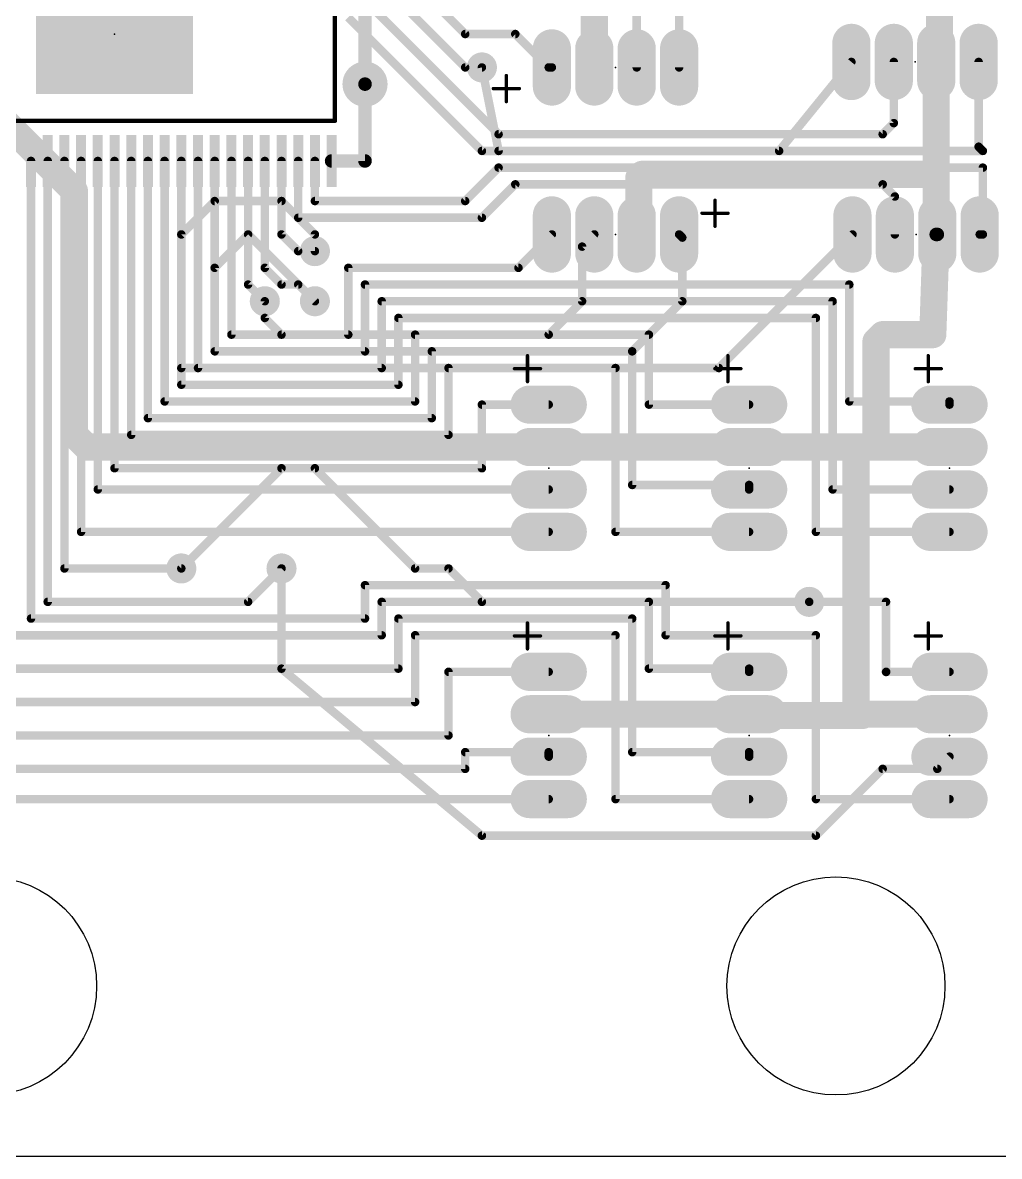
# Model space of a CAD drawing. Extents: x -47 to 149, y 1 to 249.
# Drawn here: x -31.75 to -2.51, y 1.4 to 35.34 of the extents above; entities that cross this region are included whole.
import ezdxf

# ---------------------------------------------------------------- set-up
doc = ezdxf.new("R2010")
doc.units = 0
for name, color, linetype in [('1', 22, 'CONTINUOUS'), ('16', 175, 'CONTINUOUS'), ('17', 82, 'CONTINUOUS'), ('18', 82, 'CONTINUOUS'), ('20', 7, 'CONTINUOUS'), ('21', 253, 'CONTINUOUS'), ('23', 7, 'CONTINUOUS')]:
    doc.layers.add(name, color=color, linetype=linetype)

# ---------------------------------------------------------------- blocks, each defined once
blk = doc.blocks.new('LONGP100')
at = {"const_width": 1}
blk.add_lwpolyline([(-0.5, 0), (0.5, 0)], dxfattribs=at)
at = {"const_width": 0.5}
for points in [[(-0.5, 0.25, 1), (-0.5, -0.25)], [(0.5, -0.25, 1), (0.5, 0.25)]]:
    blk.add_lwpolyline(points, format="xyb", dxfattribs=at)
blk = doc.blocks.new('RECT')
blk.add_solid([(-0.5, -0.5), (0.5, -0.5), (-0.5, 0.5), (0.5, 0.5)])
blk = doc.blocks.new('ROUNDV')
at = {"const_width": 0.5}
blk.add_lwpolyline([(0, -0.25, 1), (0, 0.25, 1), (0, -0.25)], format="xyb", dxfattribs=at)

msp = doc.modelspace()

# ---------------------------------------------------------------- linework, layer by layer
at = {"layer": '1'}
for points, const_width in [([(-18.5, 35), (-20.5, 37)], 0.254), ([(-21, 36.5), (-18.5, 34)], 0.254), ([(-17.5, 32), (-21.5, 36)], 0.254), ([(-13.365, 34), (-13.365, 35.865)], 0.254), ([(-12.095, 34), (-12.095, 35.595)], 0.254), ([(-18, 31.5), (-22, 35.5)], 0.254), ([(-17, 35), (-18.5, 35)], 0.254), ([(-16, 34), (-17, 35)], 0.254), ([(-5.667, 34.164), (-5.667, 32.333)], 0.254), ([(-3.127, 34.164), (-3.127, 31.627)], 0.254), ([(-18.5, 34), (-18, 34)], 0.254), ([(-15.905, 34), (-16, 34)], 0.254), ([(-21.5, 33.5), (-21.5, 31.2)], 0.4064), ([(-5.667, 32.333), (-6, 32)], 0.254), ([(-6, 32), (-17.5, 32)], 0.254), ([(-3, 31.5), (-18, 31.5)], 0.254), ([(-3.127, 31.627), (-3, 31.5)], 0.254), ([(-31.5, 31.2), (-31.5, 17.5)], 0.254), ([(-31, 31.2), (-31, 18)], 0.254), ([(-30.5, 19), (-30.5, 31.2)], 0.254), ([(-30, 20.095), (-30, 31.2)], 0.254), ([(-29.5, 21.365), (-29.5, 31.2)], 0.254), ([(-29, 31.2), (-29, 22)], 0.254), ([(-28.5, 23), (-28.5, 31.2)], 0.254), ([(-28, 31.2), (-28, 23.5)], 0.254), ([(-27.5, 24), (-27.5, 31.2)], 0.254), ([(-27, 24.5), (-27, 31.2)], 0.254), ([(-26.5, 25), (-26.5, 31.2)], 0.254), ([(-26, 31.2), (-26, 25.5)], 0.254), ([(-25.5, 31.2), (-25.5, 26)], 0.254), ([(-25, 31.2), (-25, 27.5)], 0.254), ([(-24.5, 31.2), (-24.5, 28)], 0.254), ([(-24, 31.2), (-24, 29)], 0.254), ([(-23.5, 31.2), (-23.5, 29.5)], 0.254), ([(-23, 31.2), (-23, 30)], 0.254), ([(-21.5, 31.2), (-22.5, 31.2)], 0.4064), ([(-17.5, 31), (-18.5, 30)], 0.254), ([(-3, 31), (-17.5, 31)], 0.254), ([(-3, 29), (-3, 31)], 0.254), ([(-18, 29.5), (-17, 30.5)], 0.254), ([(-17, 30.5), (-6, 30.5)], 0.254), ([(-5.635, 30.135), (-6, 30.5)], 0.254), ([(-5.635, 29), (-5.635, 30.135)], 0.254), ([(-18.5, 30), (-23, 30)], 0.254), ([(-23.5, 29.5), (-18, 29.5)], 0.254), ([(-24, 29), (-23.5, 28.5)], 0.254), ([(-16.905, 28), (-15.905, 29)], 0.254), ([(-3.095, 29), (-3, 29)], 0.254), ([(-23.5, 28.5), (-23, 28.5)], 0.254), ([(-24.5, 28), (-24, 27.5)], 0.254), ([(-22, 26), (-22, 28)], 0.254), ([(-22, 28), (-16.905, 28)], 0.254), ([(-25, 27.5), (-24.5, 27)], 0.254), ([(-24, 27.5), (-23.5, 27.5)], 0.254), ([(-23.5, 27.5), (-23, 27)], 0.254), ([(-21.5, 25.5), (-21.5, 27.5)], 0.254), ([(-21.5, 27.5), (-7, 27.5)], 0.254), ([(-7, 27.5), (-7, 24)], 0.254), ([(-7.5, 27), (-21, 27)], 0.254), ([(-21, 27), (-21, 25)], 0.254), ([(-7.5, 21.365), (-7.5, 27)], 0.254), ([(-8, 26.5), (-20.5, 26.5)], 0.254), ([(-20.5, 26.5), (-20.5, 24.5)], 0.254), ([(-8, 20.095), (-8, 26.5)], 0.254), ([(-25.5, 26), (-22, 26)], 0.254), ([(-13, 26), (-20, 26)], 0.254), ([(-20, 26), (-20, 24)], 0.254), ([(-13, 23.905), (-13, 26)], 0.254), ([(-26, 25.5), (-21.5, 25.5)], 0.254), ([(-19.5, 23.5), (-19.5, 25.5)], 0.254), ([(-19.5, 25.5), (-13.5, 25.5)], 0.254), ([(-13.5, 25.5), (-13.5, 21.5)], 0.254), ([(-21, 25), (-26.5, 25)], 0.254), ([(-14, 25), (-19, 25)], 0.254), ([(-19, 25), (-19, 23)], 0.254), ([(-14, 20.095), (-14, 25)], 0.254), ([(-20.5, 24.5), (-27, 24.5)], 0.254), ([(-20, 24), (-27.5, 24)], 0.254), ([(-7, 24), (-4, 24)], 0.254), ([(-4, 24), (-4, 23.905)], 0.254), ([(-16, 23.905), (-18, 23.905)], 0.254), ([(-18, 23.905), (-18, 22)], 0.254), ([(-10, 23.905), (-13, 23.905)], 0.254), ([(-28, 23.5), (-19.5, 23.5)], 0.254), ([(-19, 23), (-28.5, 23)], 0.254), ([(-18, 22), (-29, 22)], 0.254), ([(-16, 21.365), (-29.5, 21.365)], 0.254), ([(-13.5, 21.5), (-10, 21.5)], 0.254), ([(-10, 21.5), (-10, 21.365)], 0.254), ([(-4, 21.365), (-7.5, 21.365)], 0.254), ([(-16, 20.095), (-30, 20.095)], 0.254), ([(-10, 20.095), (-14, 20.095)], 0.254), ([(-4, 20.095), (-8, 20.095)], 0.254), ([(-27, 19), (-30.5, 19)], 0.254), ([(-25, 18), (-24, 19)], 0.254), ([(-21.5, 17.5), (-21.5, 18.5)], 0.254), ([(-21.5, 18.5), (-12.5, 18.5)], 0.254), ([(-12.5, 17), (-12.5, 18.5)], 0.254), ([(-31, 18), (-25, 18)], 0.254), ([(-21, 17), (-21, 18)], 0.254), ([(-21, 18), (-13, 18)], 0.254), ([(-13, 18), (-13, 16)], 0.254), ([(-8.2, 18), (-5.9, 18)], 0.254), ([(-5.9, 18), (-5.9, 15.9)], 0.254), ([(-31.5, 17.5), (-21.5, 17.5)], 0.254), ([(-20.5, 16), (-20.5, 17.5)], 0.254), ([(-20.5, 17.5), (-13.5, 17.5)], 0.254), ([(-13.5, 17.5), (-13.5, 13.5)], 0.254), ([(-32, 17), (-21, 17)], 0.254), ([(-14, 17), (-20, 17)], 0.254), ([(-20, 17), (-20, 15)], 0.254), ([(-14, 12.095), (-14, 17)], 0.254), ([(-8, 17), (-12.5, 17)], 0.254), ([(-8, 12.095), (-8, 17)], 0.254), ([(-32.5, 16), (-20.5, 16)], 0.254), ([(-16, 15.905), (-19, 15.905)], 0.254), ([(-19, 15.905), (-19, 14)], 0.254), ([(-13, 16), (-10, 16)], 0.254), ([(-10, 16), (-10, 15.905)], 0.254), ([(-5.9, 15.9), (-5.895, 15.905)], 0.254), ([(-5.895, 15.905), (-4, 15.905)], 0.254), ([(-20, 15), (-33, 15)], 0.254), ([(-19, 14), (-33.5, 14)], 0.254), ([(-18.5, 13), (-18.5, 13.5)], 0.254), ([(-18.5, 13.5), (-16, 13.5)], 0.254), ([(-16, 13.5), (-16, 13.365)], 0.254), ([(-13.5, 13.5), (-10, 13.5)], 0.254), ([(-10, 13.5), (-10, 13.365)], 0.254), ([(-34, 13), (-18.5, 13)], 0.254), ([(-16, 12.095), (-34.5, 12.095)], 0.254), ([(-10, 12.095), (-14, 12.095)], 0.254), ([(-4, 12.095), (-8, 12.095)], 0.254)]:
    msp.add_lwpolyline(points, dxfattribs=dict(at, const_width=const_width))
for points, const_width in [([(-18.5, 35.0635, 1), (-18.5, 34.9365)], 0.127), ([(-18.5449, 34.9551, 1), (-18.4551, 35.0449)], 0.127), ([(-16.9551, 35.0449, 1), (-17.0449, 34.9551)], 0.127), ([(-17, 34.9365, 1), (-17, 35.0635)], 0.127), ([(-5.6035, 34.164, 1), (-5.7305, 34.164)], 0.127), ([(-3.0635, 34.164, 1), (-3.1905, 34.164)], 0.127), ([(-18.5, 34.0635, 1), (-18.5, 33.9365)], 0.127), ([(-18.5449, 33.9551, 1), (-18.4551, 34.0449)], 0.127), ([(-18, 33.9365, 1), (-18, 34.0635)], 0.127), ([(-16, 34.0635, 1), (-16, 33.9365)], 0.127), ([(-16.0449, 33.9551, 1), (-15.9551, 34.0449)], 0.127), ([(-15.905, 33.9365, 1), (-15.905, 34.0635)], 0.127), ([(-13.4285, 34, 1), (-13.3015, 34)], 0.127), ([(-12.1585, 34, 1), (-12.0315, 34)], 0.127), ([(-21.3984, 33.5, 1), (-21.6016, 33.5)], 0.2032), ([(-5.7305, 32.333, 1), (-5.6035, 32.333)], 0.127), ([(-5.6221, 32.2881, 1), (-5.7119, 32.3779)], 0.127), ([(-17.5, 32.0635, 1), (-17.5, 31.9365)], 0.127), ([(-17.5449, 31.9551, 1), (-17.4551, 32.0449)], 0.127), ([(-6.0449, 32.0449, 1), (-5.9551, 31.9551)], 0.127), ([(-6, 31.9365, 1), (-6, 32.0635)], 0.127), ([(-18, 31.5635, 1), (-18, 31.4365)], 0.127), ([(-18.0449, 31.4551, 1), (-17.9551, 31.5449)], 0.127), ([(-3.0821, 31.6719, 1), (-3.1719, 31.5821)], 0.127), ([(-3.1905, 31.627, 1), (-3.0635, 31.627)], 0.127), ([(-3.0449, 31.4551, 1), (-2.9551, 31.5449)], 0.127), ([(-3, 31.4365, 1), (-3, 31.5635)], 0.127), ([(-31.4365, 31.2, 1), (-31.5635, 31.2)], 0.127), ([(-30.9365, 31.2, 1), (-31.0635, 31.2)], 0.127), ([(-30.4365, 31.2, 1), (-30.5635, 31.2)], 0.127), ([(-29.9365, 31.2, 1), (-30.0635, 31.2)], 0.127), ([(-29.4365, 31.2, 1), (-29.5635, 31.2)], 0.127), ([(-28.9365, 31.2, 1), (-29.0635, 31.2)], 0.127), ([(-28.4365, 31.2, 1), (-28.5635, 31.2)], 0.127), ([(-27.9365, 31.2, 1), (-28.0635, 31.2)], 0.127), ([(-27.4365, 31.2, 1), (-27.5635, 31.2)], 0.127), ([(-26.9365, 31.2, 1), (-27.0635, 31.2)], 0.127), ([(-26.4365, 31.2, 1), (-26.5635, 31.2)], 0.127), ([(-25.9365, 31.2, 1), (-26.0635, 31.2)], 0.127), ([(-25.4365, 31.2, 1), (-25.5635, 31.2)], 0.127), ([(-24.9365, 31.2, 1), (-25.0635, 31.2)], 0.127), ([(-24.4365, 31.2, 1), (-24.5635, 31.2)], 0.127), ([(-23.9365, 31.2, 1), (-24.0635, 31.2)], 0.127), ([(-23.4365, 31.2, 1), (-23.5635, 31.2)], 0.127), ([(-22.9365, 31.2, 1), (-23.0635, 31.2)], 0.127), ([(-22.5, 31.3016, 1), (-22.5, 31.0984)], 0.2032), ([(-21.6016, 31.2, 1), (-21.3984, 31.2)], 0.2032), ([(-21.5, 31.0984, 1), (-21.5, 31.3016)], 0.2032), ([(-17.5, 31.0635, 1), (-17.5, 30.9365)], 0.127), ([(-17.4551, 30.9551, 1), (-17.5449, 31.0449)], 0.127), ([(-2.9365, 31, 1), (-3.0635, 31)], 0.127), ([(-3, 30.9365, 1), (-3, 31.0635)], 0.127), ([(-17, 30.5635, 1), (-17, 30.4365)], 0.127), ([(-16.9551, 30.4551, 1), (-17.0449, 30.5449)], 0.127), ([(-5.9551, 30.5449, 1), (-6.0449, 30.4551)], 0.127), ([(-6, 30.4365, 1), (-6, 30.5635)], 0.127), ([(-5.5715, 30.135, 1), (-5.6985, 30.135)], 0.127), ([(-5.6799, 30.0901, 1), (-5.5901, 30.1799)], 0.127), ([(-23, 30.0635, 1), (-23, 29.9365)], 0.127), ([(-23.0635, 30, 1), (-22.9365, 30)], 0.127), ([(-18.5449, 30.0449, 1), (-18.4551, 29.9551)], 0.127), ([(-18.5, 29.9365, 1), (-18.5, 30.0635)], 0.127), ([(-23.5, 29.5635, 1), (-23.5, 29.4365)], 0.127), ([(-23.5635, 29.5, 1), (-23.4365, 29.5)], 0.127), ([(-18.0449, 29.5449, 1), (-17.9551, 29.4551)], 0.127), ([(-18, 29.4365, 1), (-18, 29.5635)], 0.127), ([(-23.9551, 29.0449, 1), (-24.0449, 28.9551)], 0.127), ([(-24.0635, 29, 1), (-23.9365, 29)], 0.127), ([(-15.8601, 28.9551, 1), (-15.9499, 29.0449)], 0.127), ([(-5.6985, 29, 1), (-5.5715, 29)], 0.127), ([(-3.095, 29.0635, 1), (-3.095, 28.9365)], 0.127), ([(-3.0635, 29, 1), (-2.9365, 29)], 0.127), ([(-3, 28.9365, 1), (-3, 29.0635)], 0.127), ([(-23.5, 28.5635, 1), (-23.5, 28.4365)], 0.127), ([(-23.5449, 28.4551, 1), (-23.4551, 28.5449)], 0.127), ([(-23, 28.4365, 1), (-23, 28.5635)], 0.127), ([(-24.4551, 28.0449, 1), (-24.5449, 27.9551)], 0.127), ([(-24.5635, 28, 1), (-24.4365, 28)], 0.127), ([(-21.9365, 28, 1), (-22.0635, 28)], 0.127), ([(-22, 28.0635, 1), (-22, 27.9365)], 0.127), ([(-16.9499, 28.0449, 1), (-16.8601, 27.9551)], 0.127), ([(-16.905, 27.9365, 1), (-16.905, 28.0635)], 0.127), ([(-24.9551, 27.5449, 1), (-25.0449, 27.4551)], 0.127), ([(-25.0635, 27.5, 1), (-24.9365, 27.5)], 0.127), ([(-24, 27.5635, 1), (-24, 27.4365)], 0.127), ([(-24.0449, 27.4551, 1), (-23.9551, 27.5449)], 0.127), ([(-23.4551, 27.5449, 1), (-23.5449, 27.4551)], 0.127), ([(-23.5, 27.4365, 1), (-23.5, 27.5635)], 0.127), ([(-21.4365, 27.5, 1), (-21.5635, 27.5)], 0.127), ([(-21.5, 27.5635, 1), (-21.5, 27.4365)], 0.127), ([(-6.9365, 27.5, 1), (-7.0635, 27.5)], 0.127), ([(-7, 27.4365, 1), (-7, 27.5635)], 0.127), ([(-24.5449, 26.9551, 1), (-24.4551, 27.0449)], 0.127), ([(-23.0449, 26.9551, 1), (-22.9551, 27.0449)], 0.127), ([(-21, 27.0635, 1), (-21, 26.9365)], 0.127), ([(-20.9365, 27, 1), (-21.0635, 27)], 0.127), ([(-7.4365, 27, 1), (-7.5635, 27)], 0.127), ([(-7.5, 26.9365, 1), (-7.5, 27.0635)], 0.127), ([(-20.5, 26.5635, 1), (-20.5, 26.4365)], 0.127), ([(-20.4365, 26.5, 1), (-20.5635, 26.5)], 0.127), ([(-7.9365, 26.5, 1), (-8.0635, 26.5)], 0.127), ([(-8, 26.4365, 1), (-8, 26.5635)], 0.127), ([(-25.5, 26.0635, 1), (-25.5, 25.9365)], 0.127), ([(-25.5635, 26, 1), (-25.4365, 26)], 0.127), ([(-22.0635, 26, 1), (-21.9365, 26)], 0.127), ([(-22, 25.9365, 1), (-22, 26.0635)], 0.127), ([(-20, 26.0635, 1), (-20, 25.9365)], 0.127), ([(-19.9365, 26, 1), (-20.0635, 26)], 0.127), ([(-12.9365, 26, 1), (-13.0635, 26)], 0.127), ([(-13, 25.9365, 1), (-13, 26.0635)], 0.127), ([(-26, 25.5635, 1), (-26, 25.4365)], 0.127), ([(-26.0635, 25.5, 1), (-25.9365, 25.5)], 0.127), ([(-21.5635, 25.5, 1), (-21.4365, 25.5)], 0.127), ([(-21.5, 25.4365, 1), (-21.5, 25.5635)], 0.127), ([(-19.4365, 25.5, 1), (-19.5635, 25.5)], 0.127), ([(-19.5, 25.5635, 1), (-19.5, 25.4365)], 0.127), ([(-13.4365, 25.5, 1), (-13.5635, 25.5)], 0.127), ([(-13.5, 25.4365, 1), (-13.5, 25.5635)], 0.127), ([(-26.5, 25.0635, 1), (-26.5, 24.9365)], 0.127), ([(-21, 24.9365, 1), (-21, 25.0635)], 0.127), ([(-19, 25.0635, 1), (-19, 24.9365)], 0.127), ([(-18.9365, 25, 1), (-19.0635, 25)], 0.127), ([(-13.9365, 25, 1), (-14.0635, 25)], 0.127), ([(-14, 24.9365, 1), (-14, 25.0635)], 0.127), ([(-26.5635, 25, 1), (-26.4365, 25)], 0.127), ([(-21.0635, 25, 1), (-20.9365, 25)], 0.127), ([(-27, 24.5635, 1), (-27, 24.4365)], 0.127), ([(-27.0635, 24.5, 1), (-26.9365, 24.5)], 0.127), ([(-20.5635, 24.5, 1), (-20.4365, 24.5)], 0.127), ([(-20.5, 24.4365, 1), (-20.5, 24.5635)], 0.127), ([(-27.5, 24.0635, 1), (-27.5, 23.9365)], 0.127), ([(-20, 23.9365, 1), (-20, 24.0635)], 0.127), ([(-7, 24.0635, 1), (-7, 23.9365)], 0.127), ([(-3.9365, 24, 1), (-4.0635, 24)], 0.127), ([(-4, 23.9365, 1), (-4, 24.0635)], 0.127), ([(-27.5635, 24, 1), (-27.4365, 24)], 0.127), ([(-20.0635, 24, 1), (-19.9365, 24)], 0.127), ([(-18, 23.9685, 1), (-18, 23.8415)], 0.127), ([(-17.9365, 23.905, 1), (-18.0635, 23.905)], 0.127), ([(-16, 23.8415, 1), (-16, 23.9685)], 0.127), ([(-13, 23.9685, 1), (-13, 23.8415)], 0.127), ([(-13.0635, 23.905, 1), (-12.9365, 23.905)], 0.127), ([(-10, 23.8415, 1), (-10, 23.9685)], 0.127), ([(-7.0635, 24, 1), (-6.9365, 24)], 0.127), ([(-4.0635, 23.905, 1), (-3.9365, 23.905)], 0.127), ([(-28, 23.5635, 1), (-28, 23.4365)], 0.127), ([(-28.0635, 23.5, 1), (-27.9365, 23.5)], 0.127), ([(-19.5635, 23.5, 1), (-19.4365, 23.5)], 0.127), ([(-19.5, 23.4365, 1), (-19.5, 23.5635)], 0.127), ([(-28.5, 23.0635, 1), (-28.5, 22.9365)], 0.127), ([(-19, 22.9365, 1), (-19, 23.0635)], 0.127), ([(-28.5635, 23, 1), (-28.4365, 23)], 0.127), ([(-19.0635, 23, 1), (-18.9365, 23)], 0.127), ([(-29, 22.0635, 1), (-29, 21.9365)], 0.127), ([(-29.0635, 22, 1), (-28.9365, 22)], 0.127), ([(-18.0635, 22, 1), (-17.9365, 22)], 0.127), ([(-18, 21.9365, 1), (-18, 22.0635)], 0.127), ([(-29.5, 21.4285, 1), (-29.5, 21.3015)], 0.127), ([(-29.5635, 21.365, 1), (-29.4365, 21.365)], 0.127), ([(-16, 21.3015, 1), (-16, 21.4285)], 0.127), ([(-13.5, 21.5635, 1), (-13.5, 21.4365)], 0.127), ([(-13.5635, 21.5, 1), (-13.4365, 21.5)], 0.127), ([(-9.9365, 21.5, 1), (-10.0635, 21.5)], 0.127), ([(-10.0635, 21.365, 1), (-9.9365, 21.365)], 0.127), ([(-10, 21.4365, 1), (-10, 21.5635)], 0.127), ([(-7.5, 21.4285, 1), (-7.5, 21.3015)], 0.127), ([(-7.5635, 21.365, 1), (-7.4365, 21.365)], 0.127), ([(-4, 21.3015, 1), (-4, 21.4285)], 0.127), ([(-30, 20.1585, 1), (-30, 20.0315)], 0.127), ([(-30.0635, 20.095, 1), (-29.9365, 20.095)], 0.127), ([(-16, 20.0315, 1), (-16, 20.1585)], 0.127), ([(-14, 20.1585, 1), (-14, 20.0315)], 0.127), ([(-14.0635, 20.095, 1), (-13.9365, 20.095)], 0.127), ([(-10, 20.0315, 1), (-10, 20.1585)], 0.127), ([(-8, 20.1585, 1), (-8, 20.0315)], 0.127), ([(-8.0635, 20.095, 1), (-7.9365, 20.095)], 0.127), ([(-4, 20.0315, 1), (-4, 20.1585)], 0.127), ([(-30.5, 19.0635, 1), (-30.5, 18.9365)], 0.127), ([(-30.5635, 19, 1), (-30.4365, 19)], 0.127), ([(-27, 18.9365, 1), (-27, 19.0635)], 0.127), ([(-23.9551, 18.9551, 1), (-24.0449, 19.0449)], 0.127), ([(-21.4365, 18.5, 1), (-21.5635, 18.5)], 0.127), ([(-21.5, 18.5635, 1), (-21.5, 18.4365)], 0.127), ([(-12.4365, 18.5, 1), (-12.5635, 18.5)], 0.127), ([(-12.5, 18.4365, 1), (-12.5, 18.5635)], 0.127), ([(-31, 18.0635, 1), (-31, 17.9365)], 0.127), ([(-31.0635, 18, 1), (-30.9365, 18)], 0.127), ([(-25.0449, 18.0449, 1), (-24.9551, 17.9551)], 0.127), ([(-25, 17.9365, 1), (-25, 18.0635)], 0.127), ([(-20.9365, 18, 1), (-21.0635, 18)], 0.127), ([(-21, 18.0635, 1), (-21, 17.9365)], 0.127), ([(-12.9365, 18, 1), (-13.0635, 18)], 0.127), ([(-13, 17.9365, 1), (-13, 18.0635)], 0.127), ([(-8.2, 18.0635, 1), (-8.2, 17.9365)], 0.127), ([(-5.8365, 18, 1), (-5.9635, 18)], 0.127), ([(-5.9, 17.9365, 1), (-5.9, 18.0635)], 0.127), ([(-31.5, 17.5635, 1), (-31.5, 17.4365)], 0.127), ([(-31.5635, 17.5, 1), (-31.4365, 17.5)], 0.127), ([(-21.5635, 17.5, 1), (-21.4365, 17.5)], 0.127), ([(-21.5, 17.4365, 1), (-21.5, 17.5635)], 0.127), ([(-20.4365, 17.5, 1), (-20.5635, 17.5)], 0.127), ([(-20.5, 17.5635, 1), (-20.5, 17.4365)], 0.127), ([(-13.4365, 17.5, 1), (-13.5635, 17.5)], 0.127), ([(-13.5, 17.4365, 1), (-13.5, 17.5635)], 0.127), ([(-21.0635, 17, 1), (-20.9365, 17)], 0.127), ([(-21, 16.9365, 1), (-21, 17.0635)], 0.127), ([(-20, 17.0635, 1), (-20, 16.9365)], 0.127), ([(-19.9365, 17, 1), (-20.0635, 17)], 0.127), ([(-13.9365, 17, 1), (-14.0635, 17)], 0.127), ([(-14, 16.9365, 1), (-14, 17.0635)], 0.127), ([(-12.5, 17.0635, 1), (-12.5, 16.9365)], 0.127), ([(-12.5635, 17, 1), (-12.4365, 17)], 0.127), ([(-7.9365, 17, 1), (-8.0635, 17)], 0.127), ([(-8, 16.9365, 1), (-8, 17.0635)], 0.127), ([(-20.5635, 16, 1), (-20.4365, 16)], 0.127), ([(-20.5, 15.9365, 1), (-20.5, 16.0635)], 0.127), ([(-19, 15.9685, 1), (-19, 15.8415)], 0.127), ([(-18.9365, 15.905, 1), (-19.0635, 15.905)], 0.127), ([(-16, 15.8415, 1), (-16, 15.9685)], 0.127), ([(-13, 16.0635, 1), (-13, 15.9365)], 0.127), ([(-13.0635, 16, 1), (-12.9365, 16)], 0.127), ([(-9.9365, 16, 1), (-10.0635, 16)], 0.127), ([(-10.0635, 15.905, 1), (-9.9365, 15.905)], 0.127), ([(-10, 15.9365, 1), (-10, 16.0635)], 0.127), ([(-5.9449, 15.9449, 1), (-5.8551, 15.8551)], 0.127), ([(-5.9635, 15.9, 1), (-5.8365, 15.9)], 0.127), ([(-5.895, 15.9685, 1), (-5.895, 15.8415)], 0.127), ([(-5.8501, 15.8601, 1), (-5.9399, 15.9499)], 0.127), ([(-4, 15.8415, 1), (-4, 15.9685)], 0.127), ([(-20.0635, 15, 1), (-19.9365, 15)], 0.127), ([(-20, 14.9365, 1), (-20, 15.0635)], 0.127), ([(-19.0635, 14, 1), (-18.9365, 14)], 0.127), ([(-19, 13.9365, 1), (-19, 14.0635)], 0.127), ([(-18.4365, 13.5, 1), (-18.5635, 13.5)], 0.127), ([(-18.5, 13.5635, 1), (-18.5, 13.4365)], 0.127), ([(-15.9365, 13.5, 1), (-16.0635, 13.5)], 0.127), ([(-16, 13.4365, 1), (-16, 13.5635)], 0.127), ([(-13.5, 13.5635, 1), (-13.5, 13.4365)], 0.127), ([(-9.9365, 13.5, 1), (-10.0635, 13.5)], 0.127), ([(-10, 13.4365, 1), (-10, 13.5635)], 0.127), ([(-16.0635, 13.365, 1), (-15.9365, 13.365)], 0.127), ([(-13.5635, 13.5, 1), (-13.4365, 13.5)], 0.127), ([(-10.0635, 13.365, 1), (-9.9365, 13.365)], 0.127), ([(-18.5635, 13, 1), (-18.4365, 13)], 0.127), ([(-18.5, 12.9365, 1), (-18.5, 13.0635)], 0.127), ([(-16, 12.0315, 1), (-16, 12.1585)], 0.127), ([(-14, 12.1585, 1), (-14, 12.0315)], 0.127), ([(-10, 12.0315, 1), (-10, 12.1585)], 0.127), ([(-8, 12.1585, 1), (-8, 12.0315)], 0.127), ([(-4, 12.0315, 1), (-4, 12.1585)], 0.127), ([(-14.0635, 12.095, 1), (-13.9365, 12.095)], 0.127), ([(-8.0635, 12.095, 1), (-7.9365, 12.095)], 0.127)]:
    msp.add_lwpolyline(points, format="xyb", dxfattribs=dict(at, const_width=const_width))
at = {"layer": '16'}
for points, const_width in [([(-21.5, 43.9), (-21.5, 33.5)], 0.4064), ([(-4.3, 34.261), (-4.3, 40.191)], 0.8128), ([(-14.635, 34), (-14.635, 36.8)], 0.8128), ([(-33.8, 33.9), (-30.2, 30.3)], 0.8128), ([(-9.101, 31.5), (-6.937, 34.164)], 0.254), ([(-4.397, 30.8), (-4.397, 34.164)], 0.8128), ([(-4.397, 34.164), (-4.3, 34.261)], 0.6096), ([(-18, 34), (-17.5, 31.5)], 0.254), ([(-17.5, 31.5), (-9.101, 31.5)], 0.254), ([(-13.3, 29.065), (-13.3, 30.7)], 0.8128), ([(-13.2, 30.8), (-4.397, 30.8)], 0.8128), ([(-13.3, 30.7), (-13.2, 30.8)], 0.6096), ([(-4.397, 29), (-4.397, 30.8)], 0.8128), ([(-30.2, 30.3), (-30.2, 23)], 0.8128), ([(-26, 30), (-27, 29)], 0.254), ([(-24, 30), (-26, 30)], 0.254), ([(-23, 29), (-24, 30)], 0.254), ([(-13.365, 29), (-13.3, 29.065)], 0.6096), ([(-4.4, 28.965), (-4.5, 26)], 0.8128), ([(-4.365, 29), (-4.4, 28.965)], 0.6096), ([(-4.365, 29), (-4.397, 29)], 0.4064), ([(-27, 29), (-27, 25)], 0.254), ([(-25, 29), (-26, 28)], 0.254), ([(-23, 27), (-25, 29)], 0.254), ([(-23, 28.5), (-23, 29)], 0.254), ([(-15, 28.635), (-14.635, 29)], 0.254), ([(-12, 28.905), (-12.095, 29)], 0.254), ([(-12, 27), (-12, 28.905)], 0.254), ([(-10.905, 25), (-6.905, 29)], 0.254), ([(-15, 27), (-15, 28.635)], 0.254), ([(-26, 28), (-26, 25.5)], 0.254), ([(-24.5, 27), (-24.5, 26.5)], 0.254), ([(-16, 26), (-15, 27)], 0.254), ([(-13.5, 25.5), (-12, 27)], 0.254), ([(-24.5, 26.5), (-24, 26)], 0.254), ([(-6, 26), (-6.2, 25.8)], 0.8128), ([(-6.2, 25.8), (-6.2, 22.635)], 0.8128), ([(-4.5, 26), (-6, 26)], 0.8128), ([(-24, 26), (-16, 26)], 0.254), ([(-26, 25.5), (-13.5, 25.5)], 0.254), ([(-27, 25), (-10.905, 25)], 0.254), ([(-30.2, 23), (-29.835, 22.635)], 0.8128), ([(-29.835, 22.635), (-16, 22.635)], 0.8128), ([(-16, 22.635), (-10, 22.635)], 0.8128), ([(-6.8, 22.635), (-10, 22.635)], 0.8128), ([(-6.2, 22.635), (-6.8, 22.635)], 0.8128), ([(-6.8, 14.8), (-6.8, 22.635)], 0.8128), ([(-4, 22.635), (-6.2, 22.635)], 0.8128), ([(-24, 22), (-27, 19)], 0.254), ([(-23, 22), (-24, 22)], 0.254), ([(-20, 19), (-23, 22)], 0.254), ([(-24, 19), (-24, 16)], 0.254), ([(-19, 19), (-20, 19)], 0.254), ([(-18, 18), (-19, 19)], 0.254), ([(-8.2, 18), (-18, 18)], 0.254), ([(-24, 16), (-18, 11)], 0.254), ([(-16, 14.635), (-10, 14.635)], 0.8128), ([(-10, 14.635), (-9.965, 14.6)], 0.8128), ([(-9.965, 14.6), (-6.6, 14.6)], 0.8128), ([(-6.6, 14.6), (-6.8, 14.8)], 0.8128), ([(-6.6, 14.6), (-6.565, 14.635)], 0.8128), ([(-6.565, 14.635), (-4, 14.635)], 0.8128), ([(-4.365, 13), (-4, 13.365)], 0.254), ([(-8, 11), (-6, 13)], 0.254), ([(-6, 13), (-4.365, 13)], 0.254), ([(-18, 11), (-8, 11)], 0.254)]:
    msp.add_lwpolyline(points, dxfattribs=dict(at, const_width=const_width))
for points, const_width in [([(-6.8877, 34.124, 1), (-6.9863, 34.204)], 0.127), ([(-4.1938, 34.164, 1), (-4.6002, 34.164)], 0.4064), ([(-4.5032, 34.261, 1), (-4.0968, 34.261)], 0.4064), ([(-4.5048, 34.2718, 1), (-4.2892, 34.0562)], 0.3048), ([(-4.1922, 34.1532, 1), (-4.4078, 34.3688)], 0.3048), ([(-17.9377, 34.0125, 1), (-18.0623, 33.9875)], 0.127), ([(-14.8382, 34, 1), (-14.4318, 34)], 0.4064), ([(-21.6016, 33.5, 1), (-21.3984, 33.5)], 0.2032), ([(-17.5, 31.5635, 1), (-17.5, 31.4365)], 0.127), ([(-17.5623, 31.4875, 1), (-17.4377, 31.5125)], 0.127), ([(-9.1503, 31.54, 1), (-9.0517, 31.46)], 0.127), ([(-9.101, 31.4365, 1), (-9.101, 31.5635)], 0.127), ([(-13.0968, 30.7, 1), (-13.5032, 30.7)], 0.4064), ([(-13.2, 31.0032, 1), (-13.2, 30.5968)], 0.4064), ([(-13.4078, 30.8078, 1), (-13.1922, 30.5922)], 0.3048), ([(-13.0922, 30.6922, 1), (-13.3078, 30.9078)], 0.3048), ([(-4.1938, 30.8, 1), (-4.6002, 30.8)], 0.4064), ([(-4.6002, 30.8, 1), (-4.1938, 30.8)], 0.4064), ([(-4.397, 30.5968, 1), (-4.397, 31.0032)], 0.4064), ([(-29.9968, 30.3, 1), (-30.4032, 30.3)], 0.4064), ([(-30.3437, 30.1563, 1), (-30.0563, 30.4437)], 0.4064), ([(-26, 30.0635, 1), (-26, 29.9365)], 0.127), ([(-25.9551, 29.9551, 1), (-26.0449, 30.0449)], 0.127), ([(-23.9551, 30.0449, 1), (-24.0449, 29.9551)], 0.127), ([(-24, 29.9365, 1), (-24, 30.0635)], 0.127), ([(-13.5032, 29.065, 1), (-13.0968, 29.065)], 0.4064), ([(-13.4728, 29.1078, 1), (-13.2572, 28.8922)], 0.3048), ([(-13.1922, 28.9572, 1), (-13.4078, 29.1728)], 0.3048), ([(-4.1969, 28.9582, 1), (-4.6031, 28.9718)], 0.4064), ([(-4.6002, 29, 1), (-4.1938, 29)], 0.4064), ([(-4.5078, 29.0728, 1), (-4.2922, 28.8572)], 0.3048), ([(-4.2572, 28.8922, 1), (-4.4728, 29.1078)], 0.3048), ([(-4.397, 29.1016, 1), (-4.397, 28.8984)], 0.2032), ([(-4.365, 28.8984, 1), (-4.365, 29.1016)], 0.2032), ([(-26.9365, 29, 1), (-27.0635, 29)], 0.127), ([(-27.0449, 29.0449, 1), (-26.9551, 28.9551)], 0.127), ([(-24.9551, 29.0449, 1), (-25.0449, 28.9551)], 0.127), ([(-24.9551, 28.9551, 1), (-25.0449, 29.0449)], 0.127), ([(-22.9365, 29, 1), (-23.0635, 29)], 0.127), ([(-23.0449, 28.9551, 1), (-22.9551, 29.0449)], 0.127), ([(-14.5901, 28.9551, 1), (-14.6799, 29.0449)], 0.127), ([(-12.0501, 29.0449, 1), (-12.1399, 28.9551)], 0.127), ([(-11.9365, 28.905, 1), (-12.0635, 28.905)], 0.127), ([(-12.0449, 28.8601, 1), (-11.9551, 28.9499)], 0.127), ([(-6.8601, 28.9551, 1), (-6.9499, 29.0449)], 0.127), ([(-23.0635, 28.5, 1), (-22.9365, 28.5)], 0.127), ([(-14.9365, 28.635, 1), (-15.0635, 28.635)], 0.127), ([(-15.0449, 28.6799, 1), (-14.9551, 28.5901)], 0.127), ([(-25.9365, 28, 1), (-26.0635, 28)], 0.127), ([(-26.0449, 28.0449, 1), (-25.9551, 27.9551)], 0.127), ([(-24.4365, 27, 1), (-24.5635, 27)], 0.127), ([(-23.0449, 26.9551, 1), (-22.9551, 27.0449)], 0.127), ([(-15.0635, 27, 1), (-14.9365, 27)], 0.127), ([(-14.9551, 26.9551, 1), (-15.0449, 27.0449)], 0.127), ([(-12.0635, 27, 1), (-11.9365, 27)], 0.127), ([(-11.9551, 26.9551, 1), (-12.0449, 27.0449)], 0.127), ([(-24.4551, 26.5449, 1), (-24.5449, 26.4551)], 0.127), ([(-24.5635, 26.5, 1), (-24.4365, 26.5)], 0.127), ([(-5.9968, 25.8, 1), (-6.4032, 25.8)], 0.4064), ([(-6.3437, 25.9437, 1), (-6.0563, 25.6563)], 0.4064), ([(-6, 26.2032, 1), (-6, 25.7968)], 0.4064), ([(-5.8563, 25.8563, 1), (-6.1437, 26.1437)], 0.4064), ([(-4.7031, 26.0068, 1), (-4.2969, 25.9932)], 0.4064), ([(-4.5, 25.7968, 1), (-4.5, 26.2032)], 0.4064), ([(-24, 26.0635, 1), (-24, 25.9365)], 0.127), ([(-24.0449, 25.9551, 1), (-23.9551, 26.0449)], 0.127), ([(-16.0449, 26.0449, 1), (-15.9551, 25.9551)], 0.127), ([(-16, 25.9365, 1), (-16, 26.0635)], 0.127), ([(-26, 25.5635, 1), (-26, 25.4365)], 0.127), ([(-26.0635, 25.5, 1), (-25.9365, 25.5)], 0.127), ([(-13.5449, 25.5449, 1), (-13.4551, 25.4551)], 0.127), ([(-13.5, 25.4365, 1), (-13.5, 25.5635)], 0.127), ([(-27, 25.0635, 1), (-27, 24.9365)], 0.127), ([(-10.905, 24.9365, 1), (-10.905, 25.0635)], 0.127), ([(-27.0635, 25, 1), (-26.9365, 25)], 0.127), ([(-10.9499, 25.0449, 1), (-10.8601, 24.9551)], 0.127), ([(-30.0563, 23.1437, 1), (-30.3437, 22.8563)], 0.4064), ([(-30.4032, 23, 1), (-29.9968, 23)], 0.4064), ([(-29.835, 22.8382, 1), (-29.835, 22.4318)], 0.4064), ([(-29.9787, 22.4913, 1), (-29.6913, 22.7787)], 0.4064), ([(-16, 22.8382, 1), (-16, 22.4318)], 0.4064), ([(-16, 22.4318, 1), (-16, 22.8382)], 0.4064), ([(-10, 22.8382, 1), (-10, 22.4318)], 0.4064), ([(-10, 22.4318, 1), (-10, 22.8382)], 0.4064), ([(-6.8, 22.8382, 1), (-6.8, 22.4318)], 0.4064), ([(-6.5968, 22.635, 1), (-7.0032, 22.635)], 0.4064), ([(-6.8, 22.4318, 1), (-6.8, 22.8382)], 0.4064), ([(-6.2, 22.8382, 1), (-6.2, 22.4318)], 0.4064), ([(-6.4032, 22.635, 1), (-5.9968, 22.635)], 0.4064), ([(-6.2, 22.4318, 1), (-6.2, 22.8382)], 0.4064), ([(-4, 22.4318, 1), (-4, 22.8382)], 0.4064), ([(-24, 22.0635, 1), (-24, 21.9365)], 0.127), ([(-23.9551, 21.9551, 1), (-24.0449, 22.0449)], 0.127), ([(-22.9551, 22.0449, 1), (-23.0449, 21.9551)], 0.127), ([(-23, 21.9365, 1), (-23, 22.0635)], 0.127), ([(-27.0449, 19.0449, 1), (-26.9551, 18.9551)], 0.127), ([(-23.9365, 19, 1), (-24.0635, 19)], 0.127), ([(-20, 19.0635, 1), (-20, 18.9365)], 0.127), ([(-20.0449, 18.9551, 1), (-19.9551, 19.0449)], 0.127), ([(-18.9551, 19.0449, 1), (-19.0449, 18.9551)], 0.127), ([(-19, 18.9365, 1), (-19, 19.0635)], 0.127), ([(-18, 18.0635, 1), (-18, 17.9365)], 0.127), ([(-18.0449, 17.9551, 1), (-17.9551, 18.0449)], 0.127), ([(-8.2, 17.9365, 1), (-8.2, 18.0635)], 0.127), ([(-23.9593, 16.0488, 1), (-24.0407, 15.9512)], 0.127), ([(-24.0635, 16, 1), (-23.9365, 16)], 0.127), ([(-16, 14.8382, 1), (-16, 14.4318)], 0.4064), ([(-9.8563, 14.7787, 1), (-10.1437, 14.4913)], 0.4064), ([(-9.965, 14.8032, 1), (-9.965, 14.3968)], 0.4064), ([(-10.1087, 14.4563, 1), (-9.8213, 14.7437)], 0.4064), ([(-10, 14.4318, 1), (-10, 14.8382)], 0.4064), ([(-6.6563, 14.9437, 1), (-6.9437, 14.6563)], 0.4064), ([(-7.0032, 14.8, 1), (-6.5968, 14.8)], 0.4064), ([(-6.7437, 14.7437, 1), (-6.4563, 14.4563)], 0.4064), ([(-6.565, 14.8382, 1), (-6.565, 14.4318)], 0.4064), ([(-6.7437, 14.4563, 1), (-6.4563, 14.7437)], 0.4064), ([(-6.4213, 14.4913, 1), (-6.7087, 14.7787)], 0.4064), ([(-6.6, 14.3968, 1), (-6.6, 14.8032)], 0.4064), ([(-4, 14.4318, 1), (-4, 14.8382)], 0.4064), ([(-3.9551, 13.3201, 1), (-4.0449, 13.4099)], 0.127), ([(-6, 13.0635, 1), (-6, 12.9365)], 0.127), ([(-5.9551, 12.9551, 1), (-6.0449, 13.0449)], 0.127), ([(-4.4099, 13.0449, 1), (-4.3201, 12.9551)], 0.127), ([(-4.365, 12.9365, 1), (-4.365, 13.0635)], 0.127), ([(-18, 11.0635, 1), (-18, 10.9365)], 0.127), ([(-18.0407, 10.9512, 1), (-17.9593, 11.0488)], 0.127), ([(-8.0449, 11.0449, 1), (-7.9551, 10.9551)], 0.127), ([(-8, 10.9365, 1), (-8, 11.0635)], 0.127)]:
    msp.add_lwpolyline(points, format="xyb", dxfattribs=dict(at, const_width=const_width))
at = {"layer": '20'}
msp.add_line((-46.4, 1.4), (-0.8, 1.4), dxfattribs=at)
for centre in [(-32.8, 6.5), (-7.4, 6.5)]:
    msp.add_circle(centre, 3.2639, dxfattribs=at)
msp.add_arc((236.4723, 13.3419), 283.1243, 123.6957, 182.4174, dxfattribs=at)
at = {"layer": '21'}
for points, const_width in [([(-22.4, 32.4), (-22.4, 37.6)], 0.127), ([(-17.2688, 33.7553), (-17.2688, 32.9757)], 0.1016), ([(-17.6586, 33.3655), (-16.879, 33.3655)], 0.1016), ([(-36.1, 32.4), (-22.4, 32.4)], 0.127), ([(-11.0194, 30.0253), (-11.0194, 29.2457)], 0.1016), ([(-11.4092, 29.6355), (-10.6296, 29.6355)], 0.1016), ([(-16.6355, 24.5908), (-16.6355, 25.3704)], 0.1016), ([(-10.6355, 24.5908), (-10.6355, 25.3704)], 0.1016), ([(-4.6355, 24.5908), (-4.6355, 25.3704)], 0.1016), ([(-17.0253, 24.9806), (-16.2457, 24.9806)], 0.1016), ([(-11.0253, 24.9806), (-10.2457, 24.9806)], 0.1016), ([(-5.0253, 24.9806), (-4.2457, 24.9806)], 0.1016), ([(-16.6355, 16.5908), (-16.6355, 17.3704)], 0.1016), ([(-10.6355, 16.5908), (-10.6355, 17.3704)], 0.1016), ([(-4.6355, 16.5908), (-4.6355, 17.3704)], 0.1016), ([(-17.0253, 16.9806), (-16.2457, 16.9806)], 0.1016), ([(-11.0253, 16.9806), (-10.2457, 16.9806)], 0.1016), ([(-5.0253, 16.9806), (-4.2457, 16.9806)], 0.1016)]:
    msp.add_lwpolyline(points, dxfattribs=dict(at, const_width=const_width))
for points, const_width in [([(-17.2434, 33.7553, 1), (-17.2942, 33.7553)], 0.0508), ([(-17.6586, 33.3909, 1), (-17.6586, 33.3401)], 0.0508), ([(-16.879, 33.3401, 1), (-16.879, 33.3909)], 0.0508), ([(-17.2942, 32.9757, 1), (-17.2434, 32.9757)], 0.0508), ([(-22.4318, 32.4, 1), (-22.3683, 32.4)], 0.0635), ([(-22.4, 32.3682, 1), (-22.4, 32.4318)], 0.0635), ([(-10.994, 30.0253, 1), (-11.0448, 30.0253)], 0.0508), ([(-11.4092, 29.6609, 1), (-11.4092, 29.6101)], 0.0508), ([(-10.6296, 29.6101, 1), (-10.6296, 29.6609)], 0.0508), ([(-11.0448, 29.2457, 1), (-10.994, 29.2457)], 0.0508), ([(-16.6101, 25.3704, 1), (-16.6609, 25.3704)], 0.0508), ([(-10.6101, 25.3704, 1), (-10.6609, 25.3704)], 0.0508), ([(-4.6101, 25.3704, 1), (-4.6609, 25.3704)], 0.0508), ([(-17.0253, 25.006, 1), (-17.0253, 24.9552)], 0.0508), ([(-16.2457, 24.9552, 1), (-16.2457, 25.006)], 0.0508), ([(-11.0253, 25.006, 1), (-11.0253, 24.9552)], 0.0508), ([(-10.2457, 24.9552, 1), (-10.2457, 25.006)], 0.0508), ([(-5.0253, 25.006, 1), (-5.0253, 24.9552)], 0.0508), ([(-4.2457, 24.9552, 1), (-4.2457, 25.006)], 0.0508), ([(-16.6609, 24.5908, 1), (-16.6101, 24.5908)], 0.0508), ([(-10.6609, 24.5908, 1), (-10.6101, 24.5908)], 0.0508), ([(-4.6609, 24.5908, 1), (-4.6101, 24.5908)], 0.0508), ([(-16.6101, 17.3704, 1), (-16.6609, 17.3704)], 0.0508), ([(-10.6101, 17.3704, 1), (-10.6609, 17.3704)], 0.0508), ([(-4.6101, 17.3704, 1), (-4.6609, 17.3704)], 0.0508), ([(-17.0253, 17.006, 1), (-17.0253, 16.9552)], 0.0508), ([(-16.2457, 16.9552, 1), (-16.2457, 17.006)], 0.0508), ([(-11.0253, 17.006, 1), (-11.0253, 16.9552)], 0.0508), ([(-10.2457, 16.9552, 1), (-10.2457, 17.006)], 0.0508), ([(-5.0253, 17.006, 1), (-5.0253, 16.9552)], 0.0508), ([(-4.2457, 16.9552, 1), (-4.2457, 17.006)], 0.0508), ([(-16.6609, 16.5908, 1), (-16.6101, 16.5908)], 0.0508), ([(-10.6609, 16.5908, 1), (-10.6101, 16.5908)], 0.0508), ([(-4.6609, 16.5908, 1), (-4.6101, 16.5908)], 0.0508)]:
    msp.add_lwpolyline(points, format="xyb", dxfattribs=dict(at, const_width=const_width))
at = {"layer": '23'}
for p in [(-29, 35), (-14, 34), (-5.032, 34.164), (-14, 29), (-5, 29), (-16, 22), (-10, 22), (-4, 22), (-16, 14), (-10, 14), (-4, 14)]:
    msp.add_point(p, dxfattribs=at)

# ---------------------------------------------------------------- block references
at = {"layer": '1', "xscale": 3.6, "yscale": 4.7, "rotation": 90}
msp.add_blockref('RECT', (-29, 35), dxfattribs=at)
at = {"layer": '1', "xscale": 0.3, "yscale": 1.55}
for p in [(-31.5, 31.2), (-31, 31.2), (-30.5, 31.2), (-30, 31.2), (-29.5, 31.2), (-29, 31.2), (-28.5, 31.2), (-28, 31.2), (-27.5, 31.2), (-27, 31.2), (-26.5, 31.2), (-26, 31.2), (-25.5, 31.2), (-25, 31.2), (-24.5, 31.2), (-24, 31.2), (-23.5, 31.2), (-23, 31.2), (-22.5, 31.2)]:
    msp.add_blockref('RECT', p, dxfattribs=at)
at = {"layer": '17', "xscale": 1.143, "yscale": 1.143}
for p, rotation in [((-6.937, 34.164), 90), ((-6.937, 34.164), 90), ((-5.667, 34.164), 90), ((-5.667, 34.164), 90), ((-4.397, 34.164), 90), ((-4.397, 34.164), 90), ((-3.127, 34.164), 90), ((-3.127, 34.164), 90), ((-15.905, 34), 270), ((-15.905, 34), 270), ((-14.635, 34), 270), ((-14.635, 34), 270), ((-13.365, 34), 270), ((-13.365, 34), 270), ((-12.095, 34), 270), ((-12.095, 34), 270), ((-15.905, 29), 90), ((-15.905, 29), 90), ((-14.635, 29), 90), ((-14.635, 29), 90), ((-13.365, 29), 90), ((-13.365, 29), 90), ((-12.095, 29), 90), ((-12.095, 29), 90), ((-6.905, 29), 90), ((-6.905, 29), 90), ((-5.635, 29), 90), ((-5.635, 29), 90), ((-4.365, 29), 90), ((-4.365, 29), 90), ((-3.095, 29), 90), ((-3.095, 29), 90), ((-16, 23.905), 180), ((-16, 23.905), 180), ((-10, 23.905), 180), ((-10, 23.905), 180), ((-4, 23.905), 180), ((-4, 23.905), 180), ((-16, 22.635), 180), ((-16, 22.635), 180), ((-10, 22.635), 180), ((-10, 22.635), 180), ((-4, 22.635), 180), ((-4, 22.635), 180), ((-16, 21.365), 180), ((-16, 21.365), 180), ((-10, 21.365), 180), ((-10, 21.365), 180), ((-4, 21.365), 180), ((-4, 21.365), 180), ((-16, 20.095), 180), ((-16, 20.095), 180), ((-10, 20.095), 180), ((-10, 20.095), 180), ((-4, 20.095), 180), ((-4, 20.095), 180), ((-16, 15.905), 180), ((-16, 15.905), 180), ((-10, 15.905), 180), ((-10, 15.905), 180), ((-4, 15.905), 180), ((-4, 15.905), 180), ((-16, 14.635), 180), ((-16, 14.635), 180), ((-10, 14.635), 180), ((-10, 14.635), 180), ((-4, 14.635), 180), ((-4, 14.635), 180), ((-16, 13.365), 180), ((-16, 13.365), 180), ((-10, 13.365), 180), ((-10, 13.365), 180), ((-4, 13.365), 180), ((-4, 13.365), 180), ((-16, 12.095), 180), ((-16, 12.095), 180), ((-10, 12.095), 180), ((-10, 12.095), 180), ((-4, 12.095), 180), ((-4, 12.095), 180)]:
    msp.add_blockref('LONGP100', p, dxfattribs=dict(at, rotation=rotation))
at = {"layer": '18'}
for p, xscale, yscale in [((-18, 34), 0.9, 0.9), ((-18, 34), 0.9, 0.9), ((-21.5, 33.5), 1.35, 1.35), ((-21.5, 33.5), 1.35, 1.35), ((-23, 28.5), 0.9, 0.9), ((-23, 28.5), 0.9, 0.9), ((-24.5, 27), 0.9, 0.9), ((-24.5, 27), 0.9, 0.9), ((-23, 27), 0.9, 0.9), ((-23, 27), 0.9, 0.9), ((-27, 19), 0.9, 0.9), ((-27, 19), 0.9, 0.9), ((-24, 19), 0.9, 0.9), ((-24, 19), 0.9, 0.9), ((-8.2, 18), 0.9, 0.9), ((-8.2, 18), 0.9, 0.9)]:
    msp.add_blockref('ROUNDV', p, dxfattribs=dict(at, xscale=xscale, yscale=yscale))

doc.saveas('drawing.dxf')
